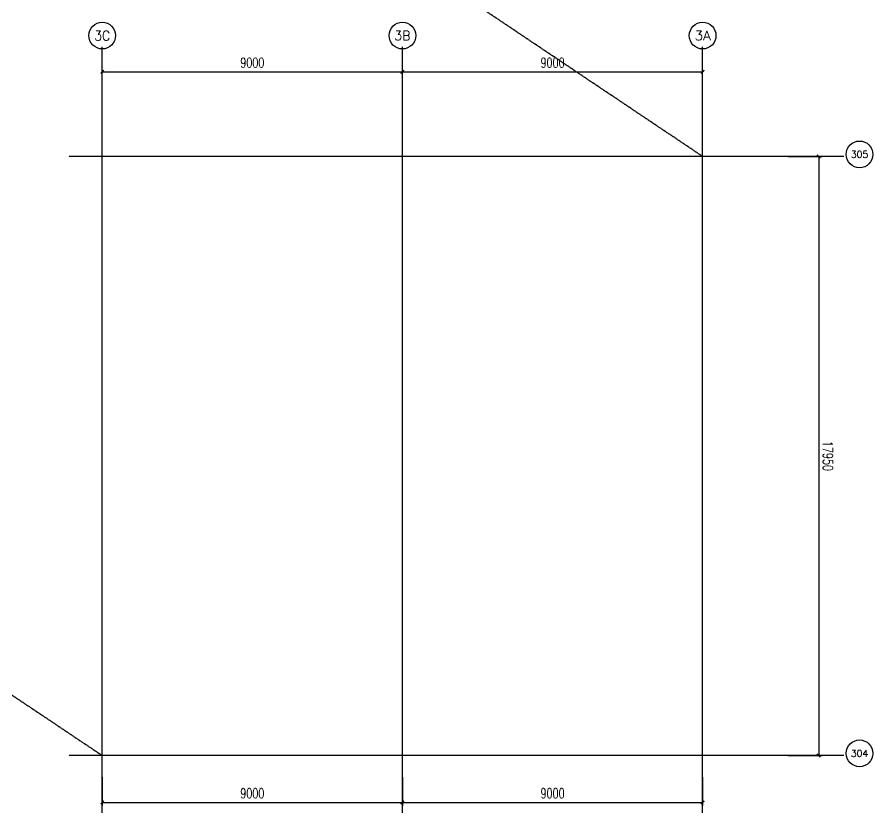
# Model space of a CAD drawing. Extents: x -954573 to 446329, y 489853 to 1226784.
# Drawn here: x 380594 to 406250, y 580950 to 604798 of the extents above; entities that cross this region are included whole.
import ezdxf
from ezdxf.enums import TextEntityAlignment as Align

# ---------------------------------------------------------------- set-up
doc = ezdxf.new("R2010")
doc.units = 0
doc.header["$LTSCALE"] = 10
doc.header["$MEASUREMENT"] = 0
doc.linetypes.add('10平面$0$DOTE', pattern=[2.42, 2, -0.2, 0.02, -0.2])
doc.layers.get('Defpoints').update_dxf_attribs({"color": 210})
for name, color, linetype in [('10平面$0$A-AXIS-D', 8, 'Continuous'), ('10平面$0$A-AXIS-DOTE', 8, '10平面$0$DOTE'), ('10平面$0$AS-WALL', 8, 'Continuous'), ('10平面$0$PUB_TEXT', 8, 'Continuous'), ('A-LIN-V', 9, 'Continuous')]:
    doc.layers.add(name, color=color, linetype=linetype)
doc.styles.add('10平面$0$_TCH_AXIS', font='COMPLEX', dxfattribs={"bigfont": 'GBCBIG'})
doc.styles.add('10平面$0$_TCH_DIM_T3', font='SIMPLEX', dxfattribs={"width": 0.705882, "bigfont": 'GBCBIG'})
doc.styles.add('10平面$0$A-DIM_T3', font='SIMPLEX', dxfattribs={"width": 0.705882, "bigfont": 'GBCBIG'})
doc.dimstyles.new('10平面$0$_TCH_ARCH&&100', dxfattribs={"dimtxt": 297.5, "dimasz": 100, "dimexe": 100, "dimexo": 100, "dimgap": 126.25, "dimtad": 1, "dimdec": 0, "dimzin": 0, "dimdsep": 46, "dimtxsty": '10平面$0$_TCH_DIM_T3', "dimblk": '10平面$0$_ArchTick', "dimcen": 0.09, "dimclrt": 7, "dimazin": 2, "dimtfac": 1, "dimtdec": 0, "dimtix": 1, "dimtmove": 2, "dimatfit": 3, "dimfxl": 0, "dimtolj": 1, "dimtzin": 0, "dimarcsym": 0})
doc.dimstyles.new('10平面$0$A-DIM&&100', dxfattribs={"dimtxt": 297.5, "dimasz": 100, "dimexe": 100, "dimexo": 100, "dimgap": 126.25, "dimtad": 1, "dimdec": 0, "dimzin": 0, "dimdsep": 46, "dimtxsty": '10平面$0$A-DIM_T3', "dimblk": '10平面$0$_ArchTick', "dimcen": 0.09, "dimclrt": 7, "dimazin": 2, "dimtfac": 1, "dimtdec": 0, "dimtix": 1, "dimtmove": 2, "dimatfit": 3, "dimfxl": 0, "dimtolj": 1, "dimtzin": 0, "dimarcsym": 0})

# ---------------------------------------------------------------- blocks, each defined once
blk = doc.blocks.new('10平面$0$_ArchTick')
at = {"color": 0, "linetype": 'ByBlock', "const_width": 0.4}
blk.add_lwpolyline([(-0.5, -0.5), (0.5, 0.5)], dxfattribs=at)
blk = doc.blocks.new('*D3039')
at = {"layer": '10平面$0$A-AXIS-D', "color": 0, "lineweight": -2}
for p, q in [((103882, -222800), (103882, -223658)), ((112882, -222800), (112882, -223658)), ((103882, -223558), (112882, -223558))]:
    blk.add_line(p, q, dxfattribs=at)
at = {"layer": 'Defpoints', "color": 0}
for p in [(103882, -222700), (112882, -222700), (112882, -223558)]:
    blk.add_point(p, dxfattribs=at)
at = {"layer": '10平面$0$A-AXIS-D', "color": 0, "lineweight": -2, "xscale": 100, "yscale": 100, "zscale": 100, "rotation": 180}
blk.add_blockref('10平面$0$_ArchTick', (103882, -223558), dxfattribs=at)
at = {"layer": '10平面$0$A-AXIS-D', "color": 0, "lineweight": -2, "xscale": 100, "yscale": 100, "zscale": 100}
blk.add_blockref('10平面$0$_ArchTick', (112882, -223558), dxfattribs=at)
at = {"layer": '10平面$0$A-AXIS-D', "color": 7, "insert": (108382, -223283), "char_height": 297.5, "attachment_point": 5, "style": '10平面$0$_TCH_DIM_T3'}
blk.add_mtext('\\A1;9000', dxfattribs=at)
blk = doc.blocks.new('*D3040')
at = {"layer": '10平面$0$A-AXIS-D', "color": 0, "lineweight": -2}
for p, q in [((112882, -222800), (112882, -223658)), ((121882, -222800), (121882, -223658)), ((112882, -223558), (121882, -223558))]:
    blk.add_line(p, q, dxfattribs=at)
at = {"layer": 'Defpoints', "color": 0}
for p in [(112882, -222700), (121882, -222700), (121882, -223558)]:
    blk.add_point(p, dxfattribs=at)
at = {"layer": '10平面$0$A-AXIS-D', "color": 0, "lineweight": -2, "xscale": 100, "yscale": 100, "zscale": 100, "rotation": 180}
blk.add_blockref('10平面$0$_ArchTick', (112882, -223558), dxfattribs=at)
at = {"layer": '10平面$0$A-AXIS-D', "color": 0, "lineweight": -2, "xscale": 100, "yscale": 100, "zscale": 100}
blk.add_blockref('10平面$0$_ArchTick', (121882, -223558), dxfattribs=at)
at = {"layer": '10平面$0$A-AXIS-D', "color": 7, "insert": (117382, -223283), "char_height": 297.5, "attachment_point": 5, "style": '10平面$0$_TCH_DIM_T3'}
blk.add_mtext('\\A1;9000', dxfattribs=at)
blk = doc.blocks.new('*D3117')
at = {"layer": '10平面$0$A-AXIS-D', "color": 0, "lineweight": -2}
for p, q in [((124446, -204200), (125462, -204200)), ((125362, -204200), (125362, -222150)), ((124446, -222150), (125462, -222150))]:
    blk.add_line(p, q, dxfattribs=at)
at = {"layer": 'Defpoints', "color": 0}
for p in [(124346, -204200), (124346, -222150), (125362, -222150)]:
    blk.add_point(p, dxfattribs=at)
at = {"layer": '10平面$0$A-AXIS-D', "color": 0, "lineweight": -2, "xscale": 100, "yscale": 100, "zscale": 100}
for p, rotation in [((125362, -204200), 90), ((125362, -222150), 270)]:
    blk.add_blockref('10平面$0$_ArchTick', p, dxfattribs=dict(at, rotation=rotation))
at = {"layer": '10平面$0$A-AXIS-D', "color": 7, "insert": (125637, -213175), "char_height": 297.5, "attachment_point": 5, "rotation": 270, "style": '10平面$0$A-DIM_T3'}
blk.add_mtext('\\A1;17950', dxfattribs=at)
blk = doc.blocks.new('*D3118')
at = {"layer": '10平面$0$A-AXIS-D', "color": 0, "lineweight": -2}
for p, q in [((103882, -202420), (103882, -201562)), ((112882, -202420), (112882, -201562)), ((103882, -201662), (112882, -201662))]:
    blk.add_line(p, q, dxfattribs=at)
at = {"layer": 'Defpoints', "color": 0}
for p in [(112882, -201662), (103882, -202520), (112882, -202520)]:
    blk.add_point(p, dxfattribs=at)
at = {"layer": '10平面$0$A-AXIS-D', "color": 0, "lineweight": -2, "xscale": 100, "yscale": 100, "zscale": 100, "rotation": 180}
blk.add_blockref('10平面$0$_ArchTick', (103882, -201662), dxfattribs=at)
at = {"layer": '10平面$0$A-AXIS-D', "color": 0, "lineweight": -2, "xscale": 100, "yscale": 100, "zscale": 100}
blk.add_blockref('10平面$0$_ArchTick', (112882, -201662), dxfattribs=at)
at = {"layer": '10平面$0$A-AXIS-D', "color": 7, "insert": (108382, -201387), "char_height": 297.5, "attachment_point": 5, "style": '10平面$0$_TCH_DIM_T3'}
blk.add_mtext('\\A1;9000', dxfattribs=at)
blk = doc.blocks.new('*D3119')
at = {"layer": '10平面$0$A-AXIS-D', "color": 0, "lineweight": -2}
for p, q in [((112882, -202420), (112882, -201562)), ((121882, -202420), (121882, -201562)), ((112882, -201662), (121882, -201662))]:
    blk.add_line(p, q, dxfattribs=at)
at = {"layer": 'Defpoints', "color": 0}
for p in [(121882, -201662), (112882, -202520), (121882, -202520)]:
    blk.add_point(p, dxfattribs=at)
at = {"layer": '10平面$0$A-AXIS-D', "color": 0, "lineweight": -2, "xscale": 100, "yscale": 100, "zscale": 100, "rotation": 180}
blk.add_blockref('10平面$0$_ArchTick', (112882, -201662), dxfattribs=at)
at = {"layer": '10平面$0$A-AXIS-D', "color": 0, "lineweight": -2, "xscale": 100, "yscale": 100, "zscale": 100}
blk.add_blockref('10平面$0$_ArchTick', (121882, -201662), dxfattribs=at)
at = {"layer": '10平面$0$A-AXIS-D', "color": 7, "insert": (117382, -201387), "char_height": 297.5, "attachment_point": 5, "style": '10平面$0$_TCH_DIM_T3'}
blk.add_mtext('\\A1;9000', dxfattribs=at)
blk = doc.blocks.new('10平面$0$dote')
at = {"layer": '10平面$0$A-AXIS-D'}
for centre in [(103882.2, -200576), (112882.2, -200576), (121882.2, -200576), (126586, -204135.7), (126586, -222085.7)]:
    blk.add_circle(centre, 400, dxfattribs=at)
at = {"layer": '10平面$0$A-AXIS-DOTE', "ltscale": 2}
for p, q in [((121882.2, -204200), (91886.2, -184100)), ((73878.2, -202050), (103882.2, -222150)), ((126116.4, -204200), (102876.4, -204200)), ((126116.4, -222150), (102876.4, -222150))]:
    blk.add_line(p, q, dxfattribs=at)
for points in [[(103882.2, -223870), (103882.2, -200910)], [(112882.2, -223870), (112882.2, -200910)], [(121882.2, -223870), (121882.2, -200910)]]:
    blk.add_lwpolyline(points, dxfattribs=at)
at = {"layer": '10平面$0$PUB_TEXT', "style": '10平面$0$_TCH_AXIS'}
for s, height, p, p2 in [('3C', 294.28, (103644, -200723.2), (104120.4, -200723.2)), ('3B', 282.17, (112640.3, -200717.1), (113124.1, -200717.1)), ('3A', 276.42, (121638.7, -200714.2), (122125.7, -200714.2)), ('305', 206.28, (126325.6, -204238.9), (126846.3, -204238.9)), ('304', 199.75, (126324.4, -222185.6), (126847.5, -222185.6))]:
    blk.add_text(s, height=height, dxfattribs=at).set_placement(p, p2, align=Align.FIT)
at = {"layer": '10平面$0$A-AXIS-D'}
for base, p1, p2, picture, middle in [((112882.2, -201662.2), (103882.2, -202520.2), (112882.2, -202520.2), '*D3118', (108382.2, -201387.2)), ((121882.2, -201662.2), (112882.2, -202520.2), (121882.2, -202520.2), '*D3119', (117382.2, -201387.2)), ((112882.2, -223558), (103882.2, -222700), (112882.2, -222700), '*D3039', (108382.2, -223283)), ((121882.2, -223558), (112882.2, -222700), (121882.2, -222700), '*D3040', (117382.2, -223283))]:
    dim = blk.add_linear_dim(base=base, p1=p1, p2=p2, angle=0, dimstyle='10平面$0$_TCH_ARCH&&100', override={"dimgap": 0}, dxfattribs=at)
    dim.commit()
    dim.dimension.update_dxf_attribs({"geometry": picture, "text_midpoint": middle, "dimtype": 129})
dim = blk.add_linear_dim(base=(125362.2, -222150), p1=(124346.4, -204200), p2=(124346.4, -222150), angle=270, dimstyle='10平面$0$A-DIM&&100', override={"dimgap": 0}, dxfattribs=at)
dim.commit()
dim.dimension.update_dxf_attribs({"geometry": '*D3117', "text_midpoint": (125637.2, -213175), "dimtype": 129, "text_rotation": 270})
blk = doc.blocks.new('10平面')
at = {"layer": '10平面$0$AS-WALL'}
blk.add_blockref('10平面$0$dote', (279263.6, 804820), dxfattribs=at)

msp = doc.modelspace()

# ---------------------------------------------------------------- block references
at = {"layer": 'A-LIN-V'}
msp.add_blockref('10平面', (0, 0), dxfattribs=at)

doc.saveas('drawing.dxf')
